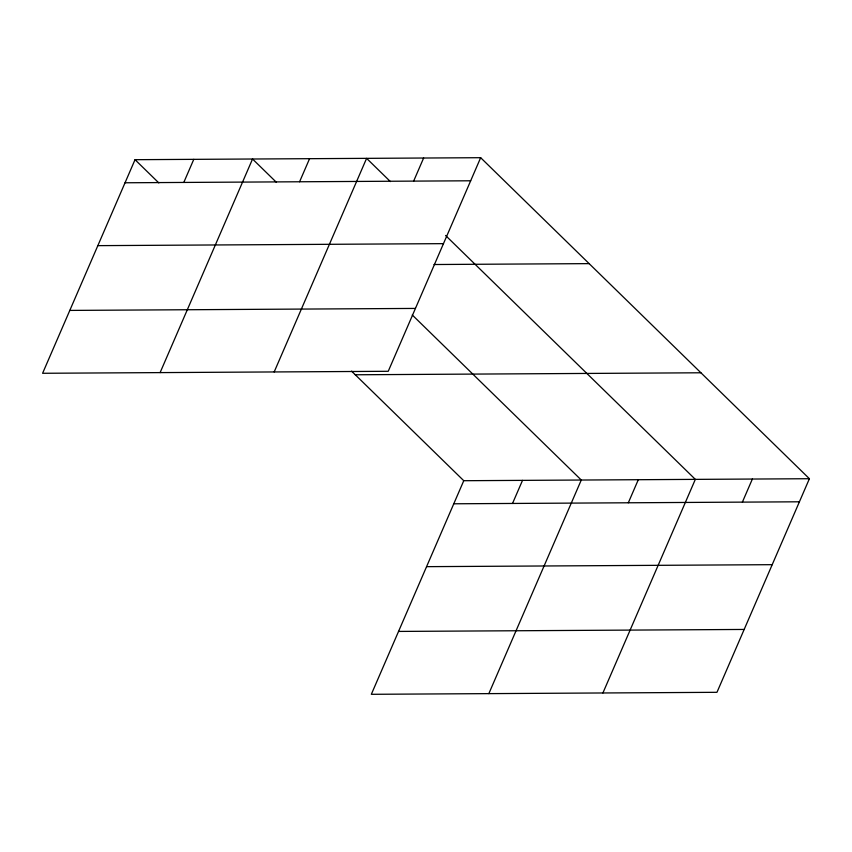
<?xml version="1.0" encoding="UTF-8"?>
<svg xmlns="http://www.w3.org/2000/svg" width="852" height="852" viewBox="0 0 852 852"><rect width="100%" height="100%" fill="white"/><g stroke="black" fill="none" stroke-linecap="round" stroke-linejoin="round"><path stroke-width="1.28" d="M480.666 157.695L135.031 159.686L42.6 373.282L388.235 371.291L480.666 157.695L809.4 478.717L716.969 692.314L371.334 694.305L463.765 480.709L809.4 478.717M183.798 182.435L193.787 159.345M160.112 372.612L252.543 159.015L276.336 182.243M299.584 181.764L309.574 158.685M274.174 371.951L366.605 158.355L390.397 181.582M413.646 181.114L423.636 158.025M512.531 503.447L522.521 480.368M488.846 693.624L581.277 480.027L412.262 314.974M628.318 502.786L638.308 479.697M602.907 692.974L695.338 479.367L445.585 235.482M742.38 502.126L752.369 479.048M125.042 182.775L470.677 180.784M97.842 245.642L443.477 243.651M433.977 264.525L589.147 263.63M69.811 310.416L415.446 308.424M355.284 374.773L700.919 372.782M453.775 503.788L799.41 501.796M426.564 566.655L772.21 564.674M398.534 631.428L744.179 629.447M135.031 159.686L158.823 182.914M351.557 371.131L463.765 480.709"/></g></svg>
